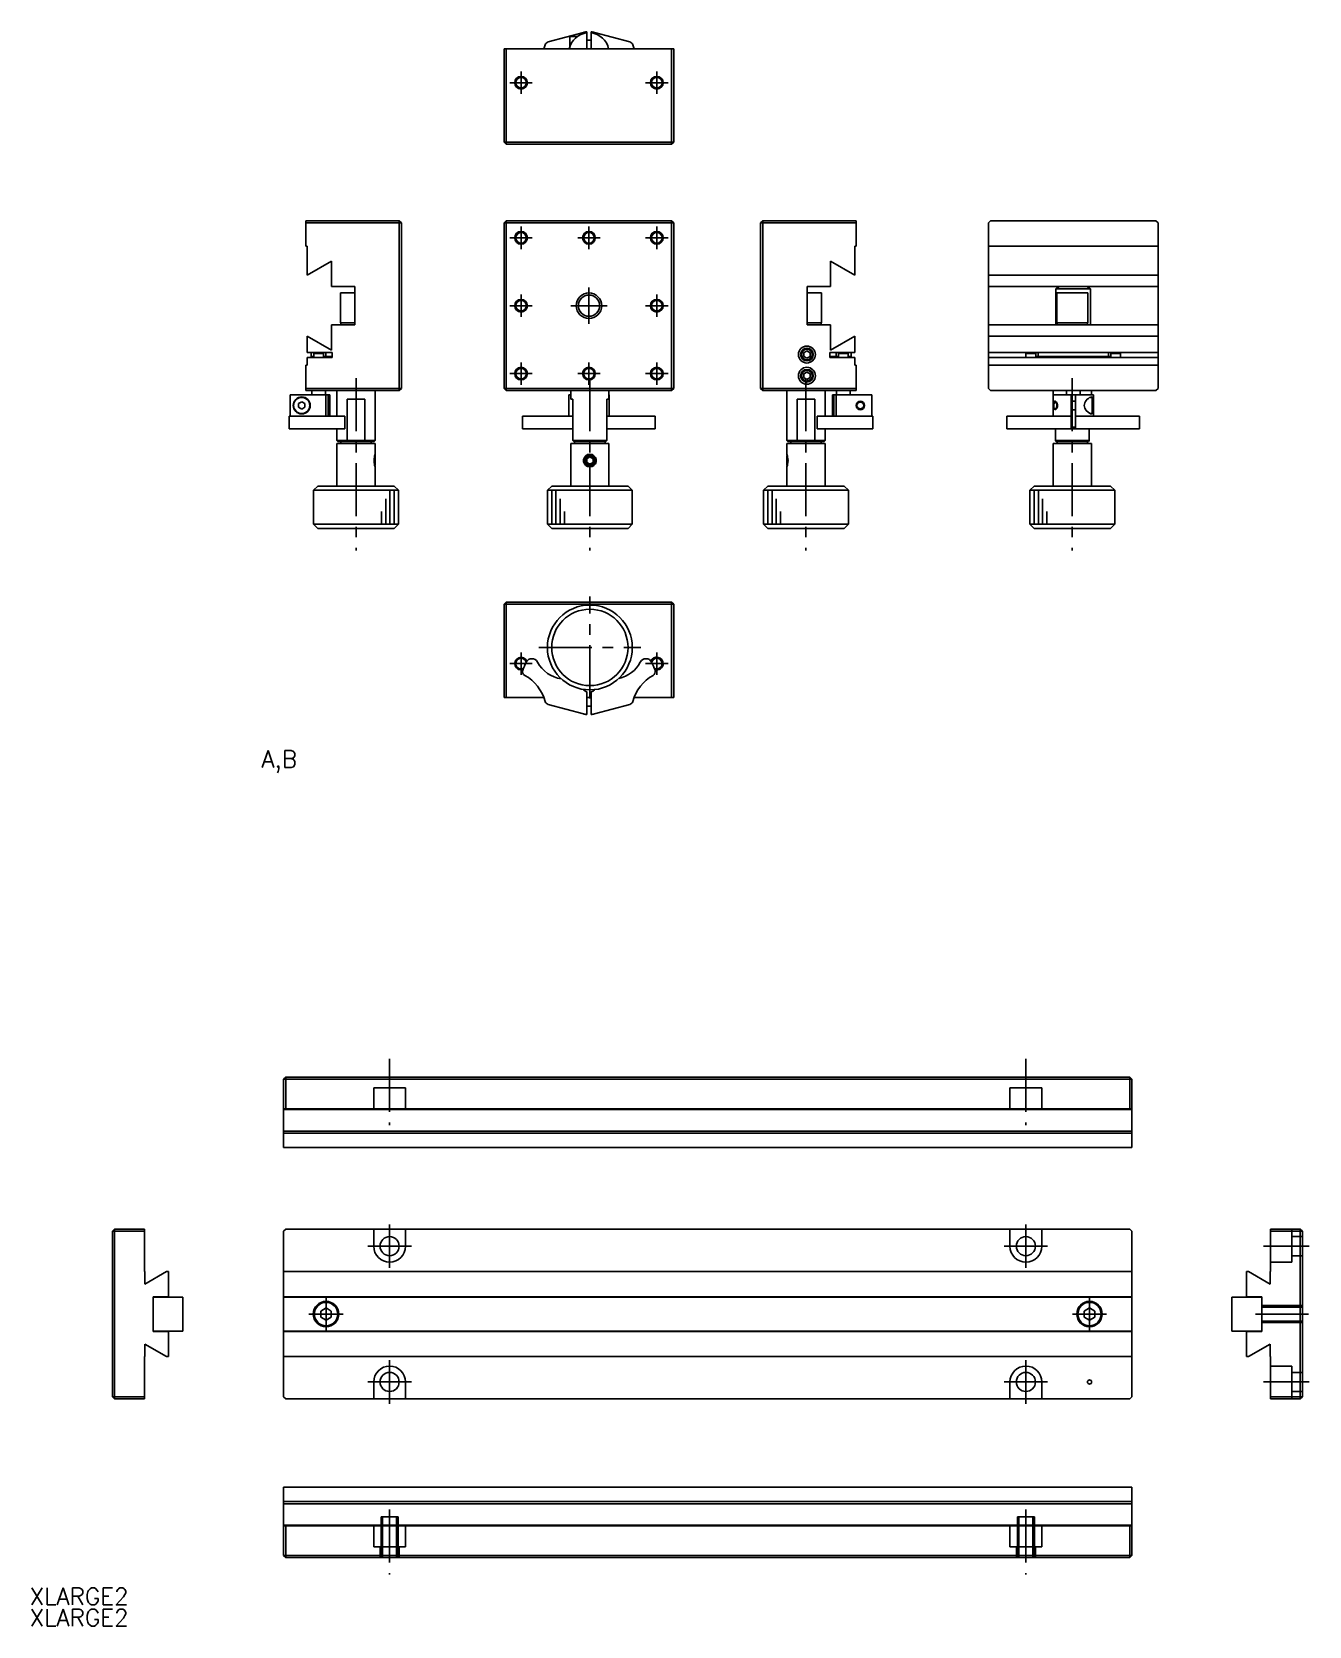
# Model space of a CAD drawing. Extents: x 18 to 806, y 13 to 406.
# Drawn here: x 17.8 to 318.9, y 13.2 to 388.9 of the extents above; entities that cross this region are included whole.
import ezdxf

# ---------------------------------------------------------------- set-up
doc = ezdxf.new("R2010")
doc.units = 0
doc.header["$LTSCALE"] = 10
doc.linetypes.add('CENTER', pattern=[2, 1.25, -0.25, 0.25, -0.25])
doc.linetypes.add('DASHED', pattern=[3.5, 2, -1.5])
doc.layers.get('0').update_dxf_attribs({"linetype": 'CONTINUOUS'})
doc.layers.add('CENTER', color=1, linetype='CENTER')
doc.styles.get("Standard").update_dxf_attribs({"font": 'txt.shx', "bigfont": '@extfont2.shx'})

msp = doc.modelspace()

# ---------------------------------------------------------------- linework, layer by layer
at = {"color": 7, "linetype": 'CONTINUOUS'}
for p, q in [((147.845905, 388.752148), (139.499441, 386.51572)), ((144.64, 387.822519), (144.64, 384.922519)), ((146.428451, 387.822519), (144.64, 387.822519)), ((148.64, 388.64613), (148.64, 388.897456)), ((148.64, 388.64613), (148.64, 388.897456)), ((148.64, 384.922519), (148.64, 388.64613)), ((148.64, 386.922519), (148.64, 388.64613)), ((148.64, 386.922519), (148.64, 387.072519)), ((148.64, 384.922519), (148.64, 387.072519)), ((149.64, 388.897456), (149.64, 388.64613)), ((149.64, 388.64613), (149.64, 384.922519)), ((158.780559, 386.51572), (150.434095, 388.752148)), ((158.780559, 386.51572), (150.434095, 388.752148)), ((129.14, 362.922519), (129.14, 384.922519)), ((129.14, 384.922519), (129.64, 384.922519)), ((129.14, 384.622519), (129.14, 384.922519)), ((129.14, 384.922519), (129.14, 384.622519)), ((129.14, 384.922519), (129.14, 384.622519)), ((129.14, 378.922519), (129.14, 384.622519)), ((129.14, 384.622519), (129.14, 378.922519)), ((129.14, 378.922519), (129.14, 384.622519)), ((129.14, 384.622519), (129.14, 378.922519)), ((129.14, 384.622519), (129.14, 378.922519)), ((129.64, 384.922519), (129.64, 362.922519)), ((168.64, 384.922519), (129.64, 384.922519)), ((149.639981, 386.922519), (148.64, 386.922519)), ((168.64, 362.922519), (168.64, 384.922519)), ((168.64, 384.922519), (169.14, 384.922519)), ((169.14, 384.922519), (169.14, 362.922519)), ((129.14, 378.722519), (129.14, 378.922519)), ((129.14, 378.922519), (129.14, 378.722519)), ((129.14, 373.422519), (129.14, 378.922519)), ((129.14, 378.922519), (129.14, 373.422519)), ((129.14, 378.922519), (129.14, 362.922519)), ((129.64, 362.422519), (129.14, 362.922519)), ((129.64, 362.922519), (129.14, 362.922519)), ((129.14, 362.922519), (129.64, 362.422519)), ((129.64, 362.422519), (129.64, 362.922519)), ((129.64, 362.922519), (168.64, 362.922519)), ((168.64, 362.422519), (129.64, 362.422519)), ((168.64, 362.422519), (168.64, 362.922519)), ((169.14, 362.922519), (168.64, 362.922519)), ((168.64, 362.422519), (169.14, 362.922519)), ((82.417481, 344.37), (104.417481, 344.37)), ((82.417481, 343.87), (82.417481, 344.37)), ((82.417481, 343.87), (82.417481, 338.37)), ((104.417481, 343.87), (82.417481, 343.87)), ((104.417481, 344.37), (104.417481, 343.87)), ((104.917481, 343.87), (104.417481, 344.37)), ((104.417481, 304.87), (104.417481, 343.87)), ((104.917481, 343.87), (104.417481, 343.87)), ((104.917481, 343.87), (104.917481, 304.87)), ((129.64, 344.37), (129.14, 343.87)), ((129.14, 304.87), (129.14, 343.87)), ((129.64, 343.87), (129.14, 343.87)), ((129.64, 343.87), (129.64, 344.37)), ((129.64, 344.37), (168.64, 344.37)), ((129.64, 343.87), (129.64, 304.87)), ((168.64, 343.87), (129.64, 343.87)), ((168.64, 343.87), (168.64, 344.37)), ((169.14, 343.87), (168.64, 344.37)), ((168.64, 304.87), (168.64, 343.87)), ((168.64, 343.87), (169.14, 343.87)), ((169.14, 343.87), (169.14, 304.87)), ((189.622519, 343.87), (190.122519, 344.37)), ((189.622519, 343.87), (190.122519, 344.37)), ((189.622519, 343.87), (190.122519, 343.87)), ((189.622519, 304.87), (189.622519, 343.87)), ((190.122519, 343.87), (190.122519, 344.37)), ((190.122519, 344.37), (212.122519, 344.37)), ((202.622524, 344.37), (190.122519, 344.37)), ((212.122519, 343.87), (190.122519, 343.87)), ((190.122519, 343.87), (190.122519, 304.87)), ((212.122519, 344.37), (205.622514, 344.37)), ((212.122519, 344.37), (212.122519, 343.87)), ((212.122519, 338.37), (212.122519, 343.87)), ((243.81, 344.37), (243.31, 343.87)), ((243.31, 338.37), (243.31, 343.87)), ((243.81, 344.37), (282.81, 344.37)), ((283.31, 343.87), (282.81, 344.37)), ((283.31, 343.87), (283.31, 338.37)), ((82.417481, 338.37), (82.717481, 338.37)), ((82.717481, 338.37), (82.417481, 338.37)), ((82.717481, 338.37), (82.717481, 331.543205)), ((211.822519, 338.37), (212.122519, 338.37)), ((211.822519, 331.543205), (211.822519, 338.37)), ((243.31, 338.37), (283.31, 338.37)), ((243.31, 331.543205), (243.31, 338.37)), ((283.31, 338.37), (283.31, 331.543205)), ((82.717481, 331.543205), (88.417481, 334.834102)), ((88.417481, 334.834102), (82.717481, 331.543205)), ((88.417481, 334.834102), (88.417481, 328.87)), ((206.122519, 334.834102), (211.822519, 331.543205)), ((206.122519, 328.87), (206.122519, 334.834102)), ((243.31, 331.543205), (283.31, 331.543205)), ((243.31, 328.87), (243.31, 331.543205)), ((283.31, 331.543205), (283.31, 328.87)), ((88.417481, 328.87), (93.917481, 328.87)), ((93.917481, 328.87), (88.417481, 328.87)), ((93.917481, 327.37), (90.579613, 327.37)), ((90.579613, 327.37), (90.579613, 320.37)), ((93.917481, 328.87), (90.783506, 328.87)), ((93.917481, 328.87), (90.783506, 328.87)), ((93.917481, 328.87), (93.917481, 319.87)), ((200.622519, 328.87), (206.122519, 328.87)), ((200.622519, 319.87), (200.622519, 328.87)), ((203.960387, 327.37), (200.622519, 327.37)), ((203.960387, 327.37), (200.622519, 327.37)), ((200.887737, 327.37), (200.622519, 327.37)), ((200.887737, 327.37), (200.622519, 327.37)), ((203.960387, 320.37), (203.960387, 327.37)), ((243.31, 328.87), (283.31, 328.87)), ((243.31, 319.87), (243.31, 328.87)), ((260.077572, 328.87), (259.21122, 328.37)), ((259.21122, 328.37), (267.40878, 328.37)), ((259.21122, 328.37), (259.21122, 319.87)), ((266.747868, 327.37), (259.447868, 327.37)), ((259.447868, 327.37), (259.447868, 320.37)), ((267.40878, 328.37), (266.542428, 328.87)), ((266.747868, 320.37), (266.747868, 327.37)), ((267.40878, 319.87), (267.40878, 328.37)), ((283.31, 328.87), (283.31, 319.87)), ((88.417481, 319.87), (88.417481, 313.905898)), ((93.917481, 319.87), (88.417481, 319.87)), ((90.579613, 320.37), (90.629613, 320.37)), ((90.579613, 320.37), (90.758257, 320.37)), ((90.629613, 320.37), (90.629613, 319.87)), ((90.758257, 320.37), (93.917481, 320.37)), ((203.910387, 320.37), (200.622519, 320.37)), ((200.622519, 320.37), (203.960387, 320.37)), ((206.122519, 319.87), (200.622519, 319.87)), ((200.622519, 319.87), (204.622519, 319.87)), ((203.910387, 319.87), (203.910387, 320.37)), ((203.910387, 319.87), (206.122519, 319.87)), ((203.910387, 319.87), (204.622519, 319.87)), ((206.122519, 313.905898), (206.122519, 319.87)), ((243.31, 319.87), (283.31, 319.87)), ((243.31, 317.196795), (243.31, 319.87)), ((259.447868, 320.37), (266.747868, 320.37)), ((266.697868, 320.37), (259.497868, 320.37)), ((259.497868, 320.37), (259.497868, 319.87)), ((266.697868, 319.87), (266.697868, 320.37)), ((283.31, 319.87), (283.31, 317.196795)), ((82.717481, 317.196795), (82.717481, 313.37)), ((88.417481, 313.905898), (82.717481, 317.196795)), ((211.822519, 317.196795), (206.122519, 313.905898)), ((206.122519, 313.905898), (211.822519, 317.196795)), ((211.822519, 313.37), (211.822519, 317.196795)), ((243.31, 317.196795), (283.31, 317.196795)), ((243.31, 313.37), (243.31, 317.196795)), ((283.31, 317.196795), (283.31, 313.37)), ((82.717481, 313.37), (88.617481, 313.37)), ((83.617481, 313.37), (82.717481, 313.37)), ((82.717481, 312.17), (82.717481, 310.37)), ((88.617481, 312.17), (82.717481, 312.17)), ((83.617481, 313.37), (83.617481, 312.37)), ((84.267481, 312.37), (83.617481, 312.37)), ((84.567481, 313.37), (84.267481, 313.07)), ((86.567481, 313.07), (84.267481, 313.07)), ((84.267481, 313.07), (84.267481, 312.17)), ((87.117481, 313.37), (86.267481, 313.37)), ((86.567481, 313.07), (86.267481, 313.37)), ((86.567481, 312.17), (86.567481, 313.07)), ((86.567481, 312.37), (87.117481, 312.37)), ((88.617481, 313.37), (87.117481, 313.37)), ((87.117481, 313.37), (87.117481, 312.37)), ((88.617481, 312.37), (87.117481, 312.37)), ((88.617481, 313.37), (88.617481, 312.17)), ((199.772519, 313.303013), (200.522519, 313.736025)), ((200.522519, 313.736025), (199.772519, 313.303013)), ((199.772519, 312.436987), (199.772519, 313.303013)), ((200.522519, 312.003975), (199.772519, 312.436987)), ((200.522519, 313.736025), (201.272519, 313.303013)), ((201.272519, 313.303013), (200.522519, 313.736025)), ((201.272519, 312.436987), (200.522519, 312.003975)), ((201.272519, 313.303013), (201.272519, 312.436987)), ((205.922519, 313.37), (211.822519, 313.37)), ((205.922519, 312.17), (205.922519, 313.37)), ((205.922519, 312.37), (207.422519, 312.37)), ((205.922519, 312.37), (207.422519, 312.37)), ((211.822519, 312.17), (205.922519, 312.17)), ((205.922519, 312.17), (207.122524, 312.17)), ((207.422519, 313.37), (207.422519, 312.37)), ((207.422519, 312.37), (207.972519, 312.37)), ((207.422519, 312.37), (207.972519, 312.37)), ((208.272519, 313.37), (207.972519, 313.07)), ((207.974827, 313.07), (207.972519, 313.07)), ((207.972519, 313.07), (207.972519, 312.17)), ((210.272519, 313.07), (207.974827, 313.07)), ((210.272519, 313.07), (209.972519, 313.37)), ((210.272519, 312.17), (210.272519, 313.07)), ((210.272519, 312.37), (210.922519, 312.37)), ((210.922519, 312.37), (210.272519, 312.37)), ((210.922519, 313.37), (210.922519, 312.37)), ((211.122514, 312.17), (211.822519, 312.17)), ((211.822519, 310.37), (211.822519, 312.17)), ((243.31, 313.37), (283.31, 313.37)), ((243.31, 312.17), (243.31, 313.37)), ((243.31, 312.17), (283.31, 312.17)), ((243.31, 310.37), (243.31, 312.17)), ((252.46, 313.37), (252.16, 313.07)), ((254.46, 313.07), (252.16, 313.07)), ((252.16, 313.07), (252.16, 312.17)), ((254.46, 313.07), (254.16, 313.37)), ((254.46, 312.17), (254.46, 313.07)), ((254.46, 312.37), (255.01, 312.37)), ((255.01, 313.37), (255.01, 312.37)), ((271.61, 312.37), (255.01, 312.37)), ((271.61, 313.37), (271.61, 312.37)), ((271.61, 312.37), (272.16, 312.37)), ((272.46, 313.37), (272.16, 313.07)), ((274.46, 313.07), (272.16, 313.07)), ((272.16, 313.07), (272.16, 312.17)), ((274.46, 313.07), (274.16, 313.37)), ((274.46, 312.17), (274.46, 313.07)), ((283.31, 313.37), (283.31, 312.17)), ((283.31, 312.17), (283.31, 310.37)), ((82.717481, 310.37), (82.417481, 310.37)), ((82.417481, 310.37), (82.417481, 304.87)), ((199.772519, 308.303013), (200.522519, 308.736025)), ((200.522519, 308.736025), (199.772519, 308.303013)), ((199.772519, 307.436987), (199.772519, 308.303013)), ((200.522519, 308.736025), (201.272519, 308.303013)), ((201.272519, 308.303013), (200.522519, 308.736025)), ((201.272519, 308.303013), (201.272519, 307.436987)), ((212.122519, 310.37), (211.822519, 310.37)), ((211.822519, 310.37), (212.122519, 310.37)), ((212.122519, 304.87), (212.122519, 310.37)), ((243.31, 304.87), (243.31, 310.37)), ((243.31, 310.37), (283.31, 310.37)), ((283.31, 310.37), (283.31, 304.87)), ((82.417481, 304.87), (104.417481, 304.87)), ((82.417481, 304.37), (82.417481, 304.87)), ((104.417481, 304.37), (82.417481, 304.37)), ((82.417481, 304.37), (83.417486, 304.37)), ((83.797481, 304.37), (83.797481, 303.37)), ((87.037481, 303.37), (87.037481, 304.37)), ((87.417476, 304.37), (88.917486, 304.37)), ((89.729613, 304.37), (89.729613, 298.37)), ((98.729613, 304.37), (104.417481, 304.37)), ((98.729613, 292.57), (98.729613, 304.37)), ((104.417481, 304.87), (104.917481, 304.87)), ((104.417481, 304.37), (104.917481, 304.87)), ((104.417481, 304.87), (104.417481, 304.37)), ((104.417481, 304.37), (104.917481, 304.87)), ((129.14, 304.87), (129.64, 304.87)), ((129.14, 304.87), (129.64, 304.37)), ((129.64, 304.87), (168.64, 304.87)), ((129.64, 304.37), (129.64, 304.87)), ((168.64, 304.37), (129.64, 304.37)), ((144.852132, 304.37), (144.852132, 302.37)), ((153.852132, 302.37), (153.852132, 304.37)), ((168.64, 304.37), (168.64, 304.87)), ((169.14, 304.87), (168.64, 304.87)), ((168.64, 304.37), (169.14, 304.87)), ((190.122519, 304.87), (189.622519, 304.87)), ((190.122519, 304.37), (189.622519, 304.87)), ((190.122519, 304.87), (212.122519, 304.87)), ((190.122519, 304.37), (190.122519, 304.87)), ((212.122519, 304.37), (190.122519, 304.37)), ((195.810387, 304.37), (195.810387, 292.57)), ((200.522519, 307.003975), (199.772519, 307.436987)), ((201.272519, 307.436987), (200.522519, 307.003975)), ((204.810387, 298.37), (204.810387, 304.37)), ((207.502519, 304.37), (207.502519, 303.37)), ((210.742519, 303.37), (210.742519, 304.37)), ((212.122519, 304.87), (212.122519, 304.37)), ((243.31, 304.87), (243.81, 304.37)), ((282.81, 304.37), (243.81, 304.37)), ((258.597868, 304.37), (258.597868, 303.37)), ((261.69, 304.37), (261.69, 303.37)), ((264.93, 303.37), (264.93, 304.37)), ((267.597868, 303.37), (267.597868, 304.37)), ((282.81, 304.37), (283.31, 304.87)), ((78.69387, 298.37), (78.69387, 303.37)), ((78.69387, 303.37), (87.140381, 303.37)), ((83.74043, 303.37), (78.69387, 303.37)), ((78.69387, 303.37), (83.667481, 303.37)), ((78.69387, 303.37), (83.668034, 303.37)), ((80.667481, 301.303013), (81.417481, 301.736025)), ((80.667481, 300.436987), (80.667481, 301.303013)), ((81.417481, 301.736025), (82.167481, 301.303013)), ((82.167481, 301.303013), (82.167481, 300.436987)), ((85.015618, 303.37), (83.74043, 303.37)), ((87.167481, 303.37), (85.015618, 303.37)), ((87.140381, 303.37), (87.140381, 298.37)), ((87.683721, 303.37), (87.140381, 303.37)), ((87.683721, 303.37), (87.167481, 303.37)), ((87.683721, 303.37), (87.683721, 298.37)), ((87.683721, 303.37), (88.017481, 303.37)), ((87.683721, 303.37), (88.017481, 303.37)), ((88.017481, 298.37), (88.017481, 303.37)), ((92.16806, 302.37), (96.291166, 302.37)), ((92.16806, 292.57), (92.16806, 302.37)), ((96.291166, 302.37), (92.16806, 302.37)), ((96.291166, 302.37), (96.291166, 292.57)), ((144.39, 303.37), (144.852132, 303.37)), ((144.39, 303.37), (144.39, 300.873487)), ((144.39, 300.873487), (144.39, 298.37)), ((144.852132, 302.37), (145.352132, 302.37)), ((145.352132, 302.37), (145.352132, 292.57)), ((153.352132, 302.37), (153.852132, 302.37)), ((153.352132, 292.57), (153.352132, 302.37)), ((153.852132, 303.37), (153.89, 303.37)), ((153.89, 298.37), (153.89, 303.37)), ((198.248834, 302.37), (202.37194, 302.37)), ((198.248834, 292.57), (198.248834, 302.37)), ((202.37194, 302.37), (202.37194, 292.57)), ((206.522519, 303.37), (206.856279, 303.37)), ((206.522519, 303.37), (206.522519, 298.37)), ((206.856279, 303.37), (206.856279, 298.37)), ((207.399619, 303.37), (206.856279, 303.37)), ((207.399619, 303.37), (207.399619, 298.37)), ((207.399619, 303.37), (215.84613, 303.37)), ((215.84613, 303.37), (215.84613, 298.37)), ((258.56, 303.37), (262.81, 303.37)), ((258.56, 303.37), (258.56, 298.37)), ((258.745341, 301.597344), (258.789485, 301.710705)), ((258.830854, 301.551535), (258.784355, 301.443826)), ((258.789485, 301.710705), (258.845182, 301.795334)), ((258.89672, 301.632052), (258.830854, 301.551535)), ((258.845182, 301.795334), (258.936181, 301.85901)), ((259.001588, 301.67), (258.89672, 301.632052)), ((258.936181, 301.85901), (259.001578, 301.869995)), ((259.001578, 301.869995), (259.107557, 301.846759)), ((259.047535, 301.664196), (259.001588, 301.67)), ((259.139474, 301.621762), (259.047535, 301.664196)), ((259.107557, 301.846759), (259.219625, 301.779896)), ((259.229297, 301.543893), (259.139474, 301.621762)), ((259.219625, 301.779896), (259.304709, 301.702862)), ((259.308719, 301.441559), (259.229297, 301.543893)), ((259.304709, 301.702862), (259.387398, 301.604364)), ((259.360307, 301.351794), (259.308719, 301.441559)), ((259.387398, 301.604364), (259.457229, 301.497851)), ((259.400104, 300.477807), (259.435816, 300.587105)), ((259.435816, 300.587105), (259.459188, 300.696533)), ((259.457229, 301.497851), (259.519874, 301.374915)), ((259.459188, 300.696533), (259.47143, 300.811264)), ((259.47143, 300.811264), (259.471455, 300.928249)), ((262.81, 303.37), (262.81, 298.37)), ((263.81, 303.37), (262.81, 303.37)), ((263.81, 301.87), (262.81, 301.87)), ((263.81, 303.37), (268.06, 303.37)), ((263.81, 298.37), (263.81, 303.37)), ((267.81, 302.77), (267.269785, 302.77)), ((267.464123, 302.846849), (267.592171, 302.869227)), ((267.592171, 302.869227), (267.61839, 302.87)), ((267.61839, 302.87), (267.833719, 302.79249)), ((267.81, 298.97), (267.81, 302.77)), ((267.833719, 302.79249), (267.913684, 302.689581)), ((267.913684, 302.689581), (267.966556, 302.564457)), ((268.06, 300.872878), (268.06, 303.37)), ((268.06, 298.37), (268.06, 300.872878)), ((78.442544, 298.37), (78.587852, 298.37)), ((78.69387, 298.37), (78.442544, 298.37)), ((78.442544, 298.37), (78.442544, 295.37)), ((78.587852, 298.37), (80.82428, 298.37)), ((87.140381, 298.37), (78.69387, 298.37)), ((81.417481, 300.003975), (80.667481, 300.436987)), ((80.667481, 300.436987), (81.417481, 300.003975)), ((80.82428, 298.37), (81.529049, 298.37)), ((82.167481, 300.436987), (81.417481, 300.003975)), ((81.417481, 300.003975), (82.167481, 300.436987)), ((87.647828, 298.37), (81.529049, 298.37)), ((90.782861, 298.37), (86.736521, 298.37)), ((87.140381, 298.37), (86.736521, 298.37)), ((87.647828, 298.37), (88.850113, 298.37)), ((88.850113, 298.37), (90.747881, 298.37)), ((90.747881, 298.37), (91.581481, 298.37)), ((90.782861, 298.37), (91.581481, 298.37)), ((91.581481, 295.37), (91.581481, 298.37)), ((133.504239, 298.37), (133.559996, 298.37)), ((133.504239, 298.37), (133.504239, 295.37)), ((133.559996, 298.37), (134.357739, 298.37)), ((134.357739, 298.37), (137.027502, 298.37)), ((145.352132, 298.37), (137.027502, 298.37)), ((161.252498, 298.37), (153.352132, 298.37)), ((161.252498, 298.37), (163.922261, 298.37)), ((163.922261, 298.37), (164.720003, 298.37)), ((164.720003, 298.37), (164.775761, 298.37)), ((164.775761, 295.37), (164.775761, 298.37)), ((202.958519, 298.37), (203.792119, 298.37)), ((202.958519, 298.37), (202.958519, 295.37)), ((203.792119, 298.37), (205.689887, 298.37)), ((205.689887, 298.37), (206.892172, 298.37)), ((213.010951, 298.37), (206.892172, 298.37)), ((213.010951, 298.37), (213.71572, 298.37)), ((213.71572, 298.37), (215.952148, 298.37)), ((215.952148, 298.37), (216.097456, 298.37)), ((216.097456, 298.37), (216.097456, 295.37)), ((247.674239, 298.37), (248.186581, 298.37)), ((247.674239, 298.37), (247.674239, 295.37)), ((252.962964, 298.37), (248.186581, 298.37)), ((252.962964, 298.37), (253.669441, 298.37)), ((253.669441, 298.37), (262.015905, 298.37)), ((258.760658, 300.38209), (258.794988, 300.265916)), ((258.818026, 299.979959), (258.764164, 300.087524)), ((258.794988, 300.265916), (258.840071, 300.17323)), ((258.901485, 299.8973), (258.818026, 299.979959)), ((258.840071, 300.17323), (258.925533, 300.088882)), ((259.001609, 299.870005), (258.901485, 299.8973)), ((258.925533, 300.088882), (259.001578, 300.07)), ((259.001578, 300.07), (259.111456, 300.101256)), ((259.069551, 299.879972), (259.001609, 299.870005)), ((259.179638, 299.9317), (259.069551, 299.879972)), ((259.111456, 300.101256), (259.206427, 300.172802)), ((259.261847, 299.995472), (259.179638, 299.9317)), ((259.206427, 300.172802), (259.281153, 300.258761)), ((259.34255, 300.079047), (259.261847, 299.995472)), ((259.281153, 300.258761), (259.34914, 300.366708)), ((259.419181, 300.180955), (259.34255, 300.079047)), ((259.34914, 300.366708), (259.400104, 300.477807)), ((259.48572, 300.293862), (259.419181, 300.180955)), ((262.015905, 298.37), (262.81, 298.37)), ((262.81, 299.87), (263.81, 299.87)), ((262.81, 298.37), (262.81, 295.37)), ((263.81, 298.37), (264.604095, 298.37)), ((263.81, 298.37), (263.81, 295.37)), ((264.604095, 298.37), (272.950559, 298.37)), ((267.269118, 298.97), (267.81, 298.97)), ((267.480578, 298.888789), (267.378574, 298.921599)), ((267.618422, 298.87), (267.480578, 298.888789)), ((267.815727, 298.932572), (267.618422, 298.87)), ((267.878789, 298.996692), (267.815727, 298.932572)), ((267.935058, 299.092982), (267.878789, 298.996692)), ((267.978015, 299.213884), (267.935058, 299.092982)), ((272.950559, 298.37), (273.657036, 298.37)), ((278.433419, 298.37), (273.657036, 298.37)), ((278.433419, 298.37), (278.945761, 298.37)), ((278.945761, 295.37), (278.945761, 298.37)), ((78.442544, 295.37), (78.587852, 295.37)), ((78.587852, 295.37), (80.82428, 295.37)), ((80.82428, 295.37), (81.529049, 295.37)), ((87.647828, 295.37), (81.529049, 295.37)), ((87.647828, 295.37), (88.850113, 295.37)), ((88.850113, 295.37), (90.747881, 295.37)), ((89.729613, 295.37), (89.729613, 292.57)), ((90.747881, 295.37), (91.581481, 295.37)), ((133.504239, 295.37), (133.559996, 295.37)), ((133.559996, 295.37), (134.357739, 295.37)), ((134.357739, 295.37), (137.027502, 295.37)), ((145.352132, 295.37), (137.027502, 295.37)), ((161.252498, 295.37), (153.352132, 295.37)), ((161.252498, 295.37), (163.922261, 295.37)), ((163.922261, 295.37), (164.720003, 295.37)), ((164.720003, 295.37), (164.775761, 295.37)), ((202.958519, 295.37), (203.757139, 295.37)), ((202.958519, 295.37), (203.792119, 295.37)), ((207.803479, 295.37), (203.757139, 295.37)), ((203.792119, 295.37), (205.689887, 295.37)), ((204.810387, 295.37), (205.689887, 295.37)), ((206.522519, 295.37), (204.810387, 295.37)), ((204.810387, 292.57), (204.810387, 295.37)), ((205.689887, 295.37), (206.522519, 295.37)), ((205.689887, 295.37), (206.892172, 295.37)), ((206.522519, 295.37), (206.892172, 295.37)), ((207.803479, 295.37), (206.522519, 295.37)), ((206.522519, 295.37), (206.856279, 295.37)), ((206.522519, 295.37), (206.856279, 295.37)), ((207.803479, 295.37), (206.856279, 295.37)), ((207.803479, 295.37), (206.856279, 295.37)), ((209.01614, 295.37), (206.892172, 295.37)), ((213.010951, 295.37), (206.892172, 295.37)), ((210.79957, 295.37), (207.372519, 295.37)), ((209.101163, 295.37), (207.372519, 295.37)), ((213.010951, 295.37), (209.01614, 295.37)), ((210.79957, 295.37), (209.101163, 295.37)), ((210.79957, 295.37), (216.097456, 295.37)), ((216.097456, 295.37), (210.79957, 295.37)), ((213.010951, 295.37), (213.71572, 295.37)), ((213.010951, 295.37), (213.71572, 295.37)), ((215.952148, 295.37), (213.71572, 295.37)), ((213.71572, 295.37), (215.952148, 295.37)), ((215.952148, 295.37), (216.097456, 295.37)), ((215.952148, 295.37), (216.097456, 295.37)), ((247.674239, 295.37), (248.186581, 295.37)), ((252.962964, 295.37), (248.186581, 295.37)), ((252.962964, 295.37), (253.669441, 295.37)), ((253.669441, 295.37), (262.015905, 295.37)), ((259.097868, 295.37), (259.097868, 292.57)), ((262.015905, 295.37), (262.81, 295.37)), ((262.81, 295.773126), (263.81, 295.773126)), ((263.31, 295.37), (262.81, 295.37)), ((263.81, 295.37), (263.31, 295.37)), ((263.81, 295.37), (264.604095, 295.37)), ((264.604095, 295.37), (272.950559, 295.37)), ((267.097868, 292.57), (267.097868, 295.37)), ((272.950559, 295.37), (273.657036, 295.37)), ((278.433419, 295.37), (273.657036, 295.37)), ((278.433419, 295.37), (278.945761, 295.37)), ((89.729613, 292.57), (92.16806, 292.57)), ((89.729613, 292.57), (89.929613, 292.37)), ((89.729613, 291.87), (94.229613, 291.87)), ((89.729613, 291.87), (89.729613, 281.87)), ((90.599223, 292.37), (89.929613, 292.37)), ((92.217152, 292.37), (89.929613, 292.37)), ((90.629613, 292.37), (90.599223, 292.37)), ((90.629613, 292.37), (90.629613, 291.87)), ((92.16806, 292.57), (92.217152, 292.37)), ((92.16806, 292.57), (96.291166, 292.57)), ((96.242074, 292.37), (92.217152, 292.37)), ((94.229613, 291.87), (98.729613, 291.87)), ((96.242074, 292.37), (96.291166, 292.57)), ((98.529613, 292.37), (96.242074, 292.37)), ((96.291166, 292.57), (98.729613, 292.57)), ((98.529613, 292.37), (97.811402, 292.37)), ((97.829613, 291.87), (97.829613, 292.37)), ((98.529613, 292.37), (98.729613, 292.57)), ((98.729613, 289.369896), (98.729613, 291.87)), ((144.852132, 291.87), (153.852132, 291.87)), ((144.852132, 291.87), (144.852132, 281.87)), ((145.352132, 292.57), (153.352132, 292.57)), ((145.552132, 292.37), (145.352132, 292.57)), ((153.152132, 292.37), (145.552132, 292.37)), ((145.752132, 292.37), (145.752132, 291.87)), ((152.952132, 291.87), (152.952132, 292.37)), ((153.152132, 292.37), (153.352132, 292.57)), ((153.852132, 281.87), (153.852132, 291.87)), ((195.810387, 292.57), (198.248834, 292.57)), ((195.810387, 292.57), (196.010387, 292.37)), ((195.810387, 291.87), (204.810387, 291.87)), ((195.810387, 291.87), (196.710323, 291.87)), ((195.810387, 291.87), (195.810387, 289.369995)), ((198.297926, 292.37), (196.010387, 292.37)), ((196.710387, 292.37), (196.710387, 291.87)), ((198.248834, 292.57), (202.37194, 292.57)), ((198.297926, 292.37), (198.248834, 292.57)), ((202.322848, 292.37), (198.297926, 292.37)), ((202.37194, 292.57), (202.322848, 292.37)), ((204.610387, 292.37), (202.322848, 292.37)), ((202.37194, 292.57), (204.810387, 292.57)), ((203.909883, 291.87), (204.810387, 291.87)), ((203.910387, 291.87), (203.910387, 292.37)), ((204.610387, 292.37), (204.810387, 292.57)), ((204.810387, 281.87), (204.810387, 291.87)), ((258.597868, 291.87), (267.597868, 291.87)), ((258.597868, 291.87), (258.597868, 281.87)), ((259.097868, 292.57), (267.097868, 292.57)), ((259.097868, 292.57), (259.297868, 292.37)), ((266.897868, 292.37), (259.297868, 292.37)), ((259.497868, 292.37), (259.497868, 291.87)), ((266.697868, 291.87), (266.697868, 292.37)), ((267.097868, 292.57), (266.897868, 292.37)), ((267.597868, 281.87), (267.597868, 291.87)), ((98.479613, 287.87), (98.479613, 288.119985)), ((98.479613, 287.621343), (98.479613, 287.87)), ((98.604585, 287.197037), (98.648293, 286.954998)), ((98.648292, 288.785001), (98.60459, 288.542992)), ((98.729613, 289.12), (98.648292, 288.785001)), ((98.648293, 286.954998), (98.729613, 286.62)), ((98.686775, 286.784325), (98.729613, 286.87)), ((98.729613, 288.87), (98.686778, 288.95567)), ((98.729613, 287.87), (98.729613, 288.87)), ((98.729613, 286.87), (98.729613, 287.87)), ((98.729613, 281.87), (98.729613, 286.370005)), ((148.298727, 288.542933), (148.103871, 287.935921)), ((148.108589, 287.743109), (148.298674, 287.19715)), ((148.602132, 288.303013), (149.352132, 288.736025)), ((148.602132, 287.436987), (148.602132, 288.303013)), ((149.352132, 287.003975), (148.602132, 287.436987)), ((149.414887, 289.118424), (149.352132, 289.12)), ((149.352132, 288.736025), (150.102132, 288.303013)), ((150.102132, 287.436987), (149.352132, 287.003975)), ((150.102132, 288.303013), (150.102132, 287.436987)), ((195.935387, 288.543143), (195.810387, 289.12)), ((195.853224, 288.955674), (195.810387, 288.87)), ((195.810387, 288.87), (195.810387, 286.87)), ((195.810387, 286.62), (195.935393, 287.196897)), ((195.810387, 286.87), (195.853227, 286.78432)), ((195.810387, 286.370247), (195.810387, 281.87)), ((196.060387, 288.115834), (196.060387, 287.87)), ((196.060387, 287.87), (196.060387, 287.621495)), ((85.229613, 281.87), (84.229613, 280.87)), ((85.229613, 281.87), (103.229613, 281.87)), ((104.229613, 280.87), (103.229613, 281.87)), ((140.352132, 281.87), (139.352132, 280.87)), ((140.352132, 281.87), (158.352132, 281.87)), ((159.352132, 280.87), (158.352132, 281.87)), ((191.310387, 281.87), (190.310387, 280.87)), ((191.310387, 281.87), (209.310387, 281.87)), ((191.310387, 281.87), (195.810387, 281.87)), ((195.810387, 281.87), (204.810387, 281.87)), ((204.810387, 281.87), (209.310387, 281.87)), ((210.310387, 280.87), (209.310387, 281.87)), ((254.097868, 281.87), (253.097868, 280.87)), ((254.097868, 281.87), (263.097868, 281.87)), ((263.097868, 281.87), (272.097868, 281.87)), ((273.097868, 280.87), (272.097868, 281.87)), ((104.229613, 280.87), (84.229613, 280.87)), ((84.229613, 280.87), (84.229613, 272.87)), ((104.229613, 272.87), (104.229613, 280.87)), ((159.352132, 280.87), (139.352132, 280.87)), ((139.352132, 280.87), (139.352132, 272.87)), ((159.352132, 272.87), (159.352132, 280.87)), ((210.310387, 280.87), (190.310387, 280.87)), ((190.310387, 280.87), (190.310387, 272.87)), ((210.310387, 272.87), (210.310387, 280.87)), ((263.097868, 280.87), (253.097868, 280.87)), ((253.097868, 280.87), (253.097868, 272.87)), ((273.097868, 280.87), (263.097868, 280.87)), ((273.097868, 272.87), (273.097868, 280.87)), ((84.229613, 272.87), (104.229613, 272.87)), ((84.229613, 272.87), (85.229613, 271.87)), ((103.229613, 271.87), (85.229613, 271.87)), ((103.229613, 271.87), (85.229613, 271.87)), ((103.229613, 271.87), (104.229613, 272.87)), ((139.352132, 272.87), (149.352132, 272.87)), ((139.352132, 272.87), (140.352132, 271.87)), ((149.352132, 271.87), (140.352132, 271.87)), ((149.352132, 272.87), (159.352132, 272.87)), ((158.352132, 271.87), (149.352132, 271.87)), ((158.352132, 271.87), (159.352132, 272.87)), ((190.310387, 272.87), (210.310387, 272.87)), ((190.310387, 272.87), (191.310387, 271.87)), ((209.310387, 271.87), (191.310387, 271.87)), ((209.310387, 271.87), (210.310387, 272.87)), ((253.097868, 272.87), (273.097868, 272.87)), ((253.097868, 272.87), (254.097868, 271.87)), ((272.097868, 271.87), (254.097868, 271.87)), ((272.097868, 271.87), (273.097868, 272.87)), ((129.14, 254.027481), (129.64, 254.527481)), ((129.14, 254.027481), (129.64, 254.027481)), ((129.14, 232.027481), (129.14, 254.027481)), ((129.64, 254.027481), (129.64, 254.527481)), ((129.64, 254.527481), (168.64, 254.527481)), ((129.64, 254.027481), (129.64, 232.027481)), ((168.64, 254.027481), (129.64, 254.027481)), ((168.64, 254.027481), (168.64, 254.527481)), ((169.14, 254.027481), (168.64, 254.527481)), ((168.64, 254.527481), (169.14, 254.027481)), ((168.64, 254.027481), (169.14, 254.027481)), ((168.64, 232.027481), (168.64, 254.027481)), ((169.14, 254.027481), (169.14, 232.027481)), ((169.14, 238.027481), (169.14, 254.027481)), ((169.14, 241.627481), (169.14, 245.627481)), ((169.14, 241.627481), (169.14, 245.627481)), ((169.14, 241.627481), (169.14, 245.627481)), ((169.14, 241.627481), (169.14, 245.627481)), ((169.14, 243.527481), (169.14, 238.027481)), ((169.14, 238.027481), (169.14, 243.527481)), ((169.14, 238.227481), (169.14, 232.327481)), ((169.14, 232.327481), (169.14, 238.227481)), ((169.14, 232.327481), (169.14, 238.027481)), ((169.14, 238.027481), (169.14, 232.327481)), ((169.14, 232.327481), (169.14, 238.027481)), ((148.64, 233.35043), (148.64, 228.052544)), ((149.64, 228.052544), (149.64, 233.35043)), ((149.64, 232.027481), (149.64, 233.35043)), ((129.64, 232.027481), (129.14, 232.027481)), ((129.64, 232.027481), (138.507497, 232.027481)), ((147.845905, 228.197852), (139.499441, 230.43428)), ((147.845905, 228.197852), (139.499441, 230.43428)), ((149.639981, 232.027481), (148.64, 232.027481)), ((148.64, 230.027481), (149.639981, 230.027481)), ((149.64, 228.30387), (149.64, 230.027481)), ((158.780559, 230.43428), (150.434095, 228.197852)), ((159.772503, 232.027481), (168.64, 232.027481)), ((169.14, 232.027481), (168.64, 232.027481)), ((169.14, 232.027481), (169.14, 232.327481)), ((169.14, 232.327481), (169.14, 232.027481)), ((169.14, 232.027481), (169.14, 232.327481)), ((149.64, 228.052544), (149.64, 228.30387)), ((77.65, 142.58), (77.15, 142.08)), ((77.15, 135.08), (77.15, 142.08)), ((77.15, 142.08), (77.65, 142.08)), ((77.65, 142.58), (276.65, 142.58)), ((77.65, 142.58), (77.65, 142.08)), ((77.65, 142.08), (77.65, 135.08)), ((276.65, 142.08), (77.65, 142.08)), ((98.4, 140.08), (105.9, 140.08)), ((98.4, 140.08), (98.4, 135.08)), ((98.4, 135.08), (98.4, 140.08)), ((105.9, 135.08), (105.9, 140.08)), ((105.9, 135.08), (105.9, 140.08)), ((248.4, 140.08), (255.9, 140.08)), ((248.4, 140.08), (248.4, 135.08)), ((248.4, 135.08), (248.4, 140.08)), ((255.9, 135.08), (255.9, 140.08)), ((255.9, 135.08), (255.9, 140.08)), ((276.65, 142.08), (276.65, 142.58)), ((277.15, 142.08), (276.65, 142.58)), ((277.15, 142.08), (276.65, 142.58)), ((276.65, 135.08), (276.65, 142.08)), ((276.65, 142.08), (277.15, 142.08)), ((277.15, 142.08), (277.15, 135.08)), ((277.15, 135.08), (277.15, 142.08)), ((77.65, 135.08), (77.15, 135.08)), ((77.15, 134.98), (77.15, 135.08)), ((77.15, 134.98), (277.15, 134.98)), ((77.15, 129.883848), (77.15, 134.98)), ((77.65, 135.08), (98.4, 135.08)), ((102.15, 135.08), (98.4, 135.08)), ((105.9, 135.08), (102.15, 135.08)), ((105.9, 135.08), (248.4, 135.08)), ((252.15, 135.08), (248.4, 135.08)), ((255.9, 135.08), (252.15, 135.08)), ((255.9, 135.08), (276.65, 135.08)), ((277.15, 135.08), (276.65, 135.08)), ((277.15, 135.08), (277.15, 134.98)), ((277.15, 134.98), (277.15, 135.08)), ((277.15, 134.98), (277.15, 132.98)), ((277.15, 129.883848), (277.15, 134.98)), ((277.15, 129.38), (277.15, 132.98)), ((77.15, 129.883848), (277.15, 129.883848)), ((77.15, 129.38), (77.15, 129.883848)), ((77.15, 129.38), (77.15, 125.98)), ((77.15, 129.38), (277.15, 129.38)), ((277.15, 129.38), (277.15, 129.883848)), ((277.15, 129.38), (277.15, 125.98)), ((277.15, 129.38), (277.15, 125.98)), ((77.15, 125.98), (277.15, 125.98)), ((36.82, 106.25), (37.32, 106.75)), ((37.32, 106.75), (36.82, 106.25)), ((36.82, 106.25), (37.32, 106.25)), ((36.82, 67.25), (36.82, 106.25)), ((37.32, 106.25), (37.32, 106.75)), ((37.32, 106.75), (44.32, 106.75)), ((44.32, 106.75), (37.32, 106.75)), ((44.32, 106.25), (37.32, 106.25)), ((37.32, 106.25), (37.32, 67.25)), ((44.32, 106.75), (39.32, 106.75)), ((39.32, 106.75), (44.32, 106.75)), ((44.32, 106.75), (39.32, 106.75)), ((39.32, 106.75), (44.32, 106.75)), ((44.32, 106.75), (44.32, 106.25)), ((44.32, 96.75), (44.32, 106.25)), ((77.65, 106.75), (77.15, 106.25)), ((77.15, 96.75), (77.15, 106.25)), ((77.65, 106.75), (98.4, 106.75)), ((98.4, 106.75), (98.4, 102.75)), ((98.4, 106.75), (105.9, 106.75)), ((105.9, 102.75), (105.9, 106.75)), ((105.9, 106.75), (248.4, 106.75)), ((248.4, 106.75), (248.4, 102.75)), ((248.4, 106.75), (255.9, 106.75)), ((255.9, 102.75), (255.9, 106.75)), ((255.9, 106.75), (276.65, 106.75)), ((277.15, 106.25), (276.65, 106.75)), ((277.15, 96.75), (277.15, 106.25)), ((309.84, 106.75), (316.84, 106.75)), ((309.84, 106.25), (309.84, 106.75)), ((316.84, 106.75), (309.84, 106.75)), ((309.84, 96.75), (309.84, 106.25)), ((316.84, 106.25), (309.84, 106.25)), ((316.84, 106.75), (316.84, 106.25)), ((316.84, 106.75), (317.34, 106.25)), ((317.34, 106.25), (316.84, 106.75)), ((316.84, 67.25), (316.84, 106.25)), ((316.84, 106.25), (317.34, 106.25)), ((317.34, 106.25), (316.84, 106.25)), ((317.34, 106.25), (317.34, 67.25)), ((44.42, 96.75), (44.32, 96.75)), ((44.42, 96.75), (44.32, 96.75)), ((44.42, 93.807735), (44.42, 96.75)), ((49.516152, 96.75), (44.42, 93.807735)), ((49.516152, 96.75), (44.42, 93.807735)), ((50.02, 96.75), (49.516152, 96.75)), ((50.02, 96.75), (49.516152, 96.75)), ((50.02, 90.85), (50.02, 96.75)), ((77.15, 90.85), (77.15, 96.75)), ((77.15, 96.75), (277.15, 96.75)), ((277.15, 90.85), (277.15, 96.75)), ((304.14, 90.85), (304.14, 96.75)), ((304.14, 96.75), (304.643848, 96.75)), ((304.643848, 96.75), (309.74, 93.807735)), ((309.74, 93.807735), (309.74, 96.75)), ((309.74, 96.75), (309.84, 96.75)), ((50.02, 90.85), (46.42, 90.85)), ((46.42, 90.85), (46.42, 90.75)), ((46.42, 90.75), (46.42, 82.75)), ((46.42, 90.75), (53.42, 90.75)), ((46.42, 90.75), (53.42, 90.75)), ((47.12, 90.75), (46.42, 90.75)), ((46.42, 90.75), (47.12, 90.75)), ((46.42, 90.75), (46.42, 82.75)), ((53.42, 82.75), (53.42, 90.75)), ((277.15, 90.85), (77.15, 90.85)), ((77.15, 90.85), (77.15, 90.75)), ((77.15, 90.75), (277.15, 90.75)), ((77.15, 82.75), (77.15, 90.75)), ((277.15, 90.85), (277.15, 90.75)), ((277.15, 90.75), (277.15, 82.75)), ((300.74, 90.75), (300.74, 82.75)), ((307.74, 90.75), (300.74, 90.75)), ((304.14, 90.85), (307.74, 90.85)), ((304.14, 90.85), (307.74, 90.85)), ((307.74, 90.85), (307.74, 90.75)), ((307.74, 82.75), (307.74, 90.75)), ((307.74, 90.75), (307.74, 82.75)), ((85.9, 87.471688), (87.15, 88.193376)), ((85.9, 86.028312), (85.9, 87.471688)), ((87.15, 88.193376), (88.4, 87.471688)), ((88.4, 87.471688), (88.4, 86.028312)), ((265.9, 87.471688), (267.15, 88.193376)), ((265.9, 86.028312), (265.9, 87.471688)), ((267.15, 88.193376), (268.4, 87.471688)), ((268.4, 87.471688), (268.4, 86.028312)), ((46.42, 82.75), (53.42, 82.75)), ((46.42, 82.75), (46.42, 82.65)), ((46.42, 82.65), (50.02, 82.65)), ((46.42, 82.65), (50.02, 82.65)), ((50.02, 76.75), (50.02, 82.65)), ((277.15, 82.75), (77.15, 82.75)), ((77.15, 82.75), (77.15, 82.65)), ((277.15, 82.65), (77.15, 82.65)), ((77.15, 76.75), (77.15, 82.65)), ((87.15, 85.306624), (85.9, 86.028312)), ((88.4, 86.028312), (87.15, 85.306624)), ((267.15, 85.306624), (265.9, 86.028312)), ((268.4, 86.028312), (267.15, 85.306624)), ((277.15, 82.75), (277.15, 82.65)), ((277.15, 76.75), (277.15, 82.65)), ((307.74, 82.75), (300.74, 82.75)), ((307.74, 82.75), (300.74, 82.75)), ((304.14, 76.75), (304.14, 82.65)), ((307.74, 82.65), (304.14, 82.65)), ((307.74, 82.75), (307.04, 82.75)), ((307.04, 82.75), (307.74, 82.75)), ((307.74, 82.75), (307.74, 82.65)), ((44.42, 79.692265), (49.516152, 76.75)), ((44.42, 76.75), (44.42, 79.692265)), ((309.74, 79.692265), (304.643848, 76.75)), ((309.74, 79.692265), (304.643848, 76.75)), ((309.74, 76.75), (309.74, 79.692265)), ((44.32, 76.75), (44.42, 76.75)), ((44.32, 67.25), (44.32, 76.75)), ((49.516152, 76.75), (50.02, 76.75)), ((77.15, 76.75), (277.15, 76.75)), ((77.15, 67.25), (77.15, 76.75)), ((277.15, 67.25), (277.15, 76.75)), ((304.643848, 76.75), (304.14, 76.75)), ((304.643848, 76.75), (304.14, 76.75)), ((309.84, 76.75), (309.74, 76.75)), ((309.84, 76.75), (309.74, 76.75)), ((309.84, 67.25), (309.84, 76.75)), ((98.4, 70.75), (98.4, 66.75)), ((105.9, 66.75), (105.9, 70.75)), ((248.4, 70.75), (248.4, 66.75)), ((255.9, 66.75), (255.9, 70.75)), ((36.82, 67.25), (37.32, 67.25)), ((36.82, 67.25), (37.32, 66.75)), ((37.32, 67.25), (44.32, 67.25)), ((37.32, 66.75), (37.32, 67.25)), ((44.32, 66.75), (37.32, 66.75)), ((44.32, 67.25), (44.32, 66.75)), ((77.15, 67.25), (77.65, 66.75)), ((77.65, 66.75), (98.4, 66.75)), ((98.4, 66.75), (105.9, 66.75)), ((105.9, 66.75), (248.4, 66.75)), ((248.4, 66.75), (255.9, 66.75)), ((255.9, 66.75), (276.65, 66.75)), ((276.65, 66.75), (277.15, 67.25)), ((309.84, 67.25), (316.84, 67.25)), ((309.84, 66.75), (309.84, 67.25)), ((316.84, 66.75), (309.84, 66.75)), ((309.84, 66.75), (314.84, 66.75)), ((309.84, 66.75), (314.84, 66.75)), ((309.84, 66.75), (314.84, 66.75)), ((309.84, 66.75), (314.84, 66.75)), ((309.84, 66.75), (316.84, 66.75)), ((316.84, 67.25), (316.84, 66.75)), ((316.84, 67.25), (317.34, 67.25)), ((316.84, 66.75), (317.34, 67.25)), ((317.34, 67.25), (316.84, 66.75)), ((317.34, 67.25), (316.84, 67.25)), ((77.15, 42.57), (77.15, 45.97)), ((277.15, 45.97), (77.15, 45.97)), ((77.15, 42.57), (77.15, 45.97)), ((277.15, 42.57), (277.15, 45.97)), ((277.15, 42.57), (277.15, 45.97)), ((77.15, 38.97), (77.15, 42.57)), ((77.15, 42.066152), (77.15, 42.57)), ((77.15, 42.57), (277.15, 42.57)), ((77.15, 36.97), (77.15, 42.066152)), ((77.15, 42.066152), (277.15, 42.066152)), ((277.15, 42.066152), (277.15, 42.57)), ((277.15, 38.97), (277.15, 42.57)), ((277.15, 36.97), (277.15, 42.066152)), ((277.15, 42.066152), (277.15, 36.97)), ((77.15, 38.97), (77.15, 36.97)), ((77.15, 36.97), (77.15, 36.87)), ((77.15, 36.87), (77.15, 36.97)), ((77.15, 36.97), (277.15, 36.97)), ((77.15, 29.87), (77.15, 36.87)), ((77.15, 36.87), (77.65, 36.87)), ((77.15, 36.87), (77.15, 29.87)), ((77.65, 36.87), (77.65, 29.87)), ((77.65, 36.87), (98.4, 36.87)), ((98.4, 36.87), (98.4, 31.87)), ((98.4, 36.87), (98.4, 31.87)), ((98.4, 36.87), (102.15, 36.87)), ((100.150005, 36.97), (100.150005, 36.87)), ((100.150005, 36.87), (100.150005, 31.87)), ((102.15, 36.87), (105.9, 36.87)), ((104.149995, 36.87), (104.149995, 36.97)), ((104.149995, 31.87), (104.149995, 36.87)), ((105.9, 36.87), (105.9, 31.87)), ((105.9, 36.87), (248.4, 36.87)), ((105.9, 36.87), (105.9, 31.87)), ((248.4, 36.87), (248.4, 31.87)), ((248.4, 36.87), (248.4, 31.87)), ((248.4, 36.87), (252.15, 36.87)), ((250.150005, 36.97), (250.150005, 36.87)), ((250.150005, 36.87), (250.150005, 31.87)), ((252.15, 36.87), (255.9, 36.87)), ((254.149995, 36.87), (254.149995, 36.97)), ((254.149995, 31.87), (254.149995, 36.87)), ((255.9, 36.87), (255.9, 31.87)), ((255.9, 36.87), (276.65, 36.87)), ((255.9, 36.87), (255.9, 31.87)), ((276.65, 29.87), (276.65, 36.87)), ((276.65, 36.87), (277.15, 36.87)), ((277.15, 36.87), (277.15, 36.97)), ((277.15, 36.87), (277.15, 29.87)), ((277.15, 29.87), (277.15, 36.87)), ((98.4, 31.87), (105.9, 31.87)), ((248.4, 31.87), (255.9, 31.87)), ((77.65, 29.87), (77.15, 29.87)), ((77.65, 29.37), (77.15, 29.87)), ((77.65, 29.37), (77.15, 29.87)), ((77.65, 29.37), (77.65, 29.87)), ((77.65, 29.87), (276.65, 29.87)), ((276.65, 29.37), (77.65, 29.37)), ((276.65, 29.87), (276.65, 29.37)), ((277.15, 29.87), (276.65, 29.87)), ((277.15, 29.87), (276.65, 29.37)), ((276.65, 29.87), (276.65, 29.37))]:
    msp.add_line(p, q, dxfattribs=at)
at = {"color": 3, "linetype": 'CONTINUOUS'}
for p, q in [((152.822848, 386.922514), (152.822734, 386.922514)), ((98.604618, 288.938012), (98.729613, 289.369995)), ((195.810387, 289.369995), (195.935371, 288.938058)), ((98.479482, 288.117736), (98.604618, 288.938012)), ((98.479536, 287.621342), (98.479482, 288.117736)), ((98.604615, 286.802001), (98.479536, 287.621342)), ((98.729613, 286.370005), (98.604615, 286.802001)), ((147.872864, 288.118529), (147.852225, 287.886706)), ((147.852225, 287.886706), (147.872725, 287.6223)), ((150.852132, 287.87), (150.831539, 288.117702)), ((150.831569, 287.62248), (150.840089, 287.680307)), ((150.840089, 287.680307), (150.852132, 287.87)), ((195.935376, 286.801961), (195.810387, 286.370005)), ((195.935371, 288.938058), (196.060624, 288.115897)), ((196.06052, 287.622298), (195.935376, 286.801961)), ((196.067744, 287.87), (196.06052, 287.622298)), ((196.060624, 288.115897), (196.067744, 287.87)), ((101.229613, 272.87), (101.229613, 278.87)), ((102.229613, 272.87), (102.229613, 280.87)), ((103.229613, 272.87), (103.229613, 280.87)), ((140.352132, 280.87), (140.352132, 272.87)), ((141.352132, 280.87), (141.352132, 272.87)), ((142.352132, 278.87), (142.352132, 272.87)), ((191.310387, 280.87), (191.310387, 272.87)), ((192.310387, 280.87), (192.310387, 272.87)), ((193.310387, 278.87), (193.310387, 272.87)), ((254.097868, 280.87), (254.097868, 272.87)), ((255.097868, 280.87), (255.097868, 272.87)), ((256.097868, 278.87), (256.097868, 272.87)), ((100.229613, 272.87), (100.229613, 275.87)), ((143.352132, 275.87), (143.352132, 272.87)), ((194.310387, 275.87), (194.310387, 272.87)), ((257.097868, 275.87), (257.097868, 272.87))]:
    msp.add_line(p, q, dxfattribs=at)
at = {"color": 3, "linetype": 'DASHED'}
for p, q in [((314.84, 106.75), (314.84, 102.75)), ((317.34, 105), (314.84, 105)), ((314.84, 102.75), (314.84, 99)), ((309.84, 99), (314.84, 99)), ((314.84, 100.5), (317.34, 100.5)), ((307.74, 90.75), (307.04, 90.75)), ((317.34, 88.749995), (307.74, 88.749995)), ((317.34, 88.4), (307.74, 88.4)), ((307.74, 85.1), (317.34, 85.1)), ((307.74, 84.750005), (317.34, 84.750005)), ((309.84, 74.5), (314.84, 74.5)), ((314.84, 70.75), (314.84, 74.5)), ((317.34, 73), (314.84, 73)), ((314.84, 66.75), (314.84, 70.75)), ((314.84, 68.5), (317.34, 68.5)), ((77.15, 42.066152), (77.15, 38.97)), ((100.150005, 38.97), (100.150005, 36.97)), ((100.150005, 38.97), (104.149995, 38.97)), ((100.5, 38.97), (100.5, 29.37)), ((103.8, 29.37), (103.8, 38.97)), ((104.149995, 36.97), (104.149995, 38.97)), ((250.150005, 38.97), (250.150005, 36.97)), ((254.149995, 38.97), (250.150005, 38.97)), ((250.5, 38.97), (250.5, 29.37)), ((253.8, 29.37), (253.8, 38.97)), ((254.149995, 36.97), (254.149995, 38.97)), ((99.9, 31.87), (99.9, 29.37)), ((100.150005, 31.87), (100.150005, 29.37)), ((104.149995, 29.37), (104.149995, 31.87)), ((104.4, 29.37), (104.4, 31.87)), ((249.9, 31.87), (249.9, 29.37)), ((250.150005, 31.87), (250.150005, 29.37)), ((254.149995, 29.37), (254.149995, 31.87)), ((254.4, 29.37), (254.4, 31.87)), ((77.65, 29.37), (77.65, 29.87))]:
    msp.add_line(p, q, dxfattribs=at)
at = {"color": 3, "linetype": 'CONTINUOUS'}
for centre, radius in [((133.14, 376.922519), 1.5), ((165.14, 376.922519), 1.5), ((133.14, 340.37), 1.5), ((149.14, 340.37), 1.5), ((165.14, 340.37), 1.5), ((149.14, 324.37), 3), ((133.14, 324.37), 1.5), ((165.14, 324.37), 1.5), ((200.522519, 312.87), 1.5), ((133.14, 308.37), 1.5), ((149.14, 308.37), 1.5), ((165.14, 308.37), 1.5), ((200.522519, 307.87), 1.5), ((213.122864, 300.869935), 0.999935)]:
    msp.add_circle(centre, radius, dxfattribs=at)
at = {"color": 7, "linetype": 'CONTINUOUS'}
for centre, radius in [((133.14, 376.922519), 1.25), ((165.14, 376.922519), 1.25), ((133.14, 340.37), 1.25), ((149.14, 340.37), 1.25), ((165.14, 340.37), 1.25), ((149.14, 324.37), 2.5), ((133.14, 324.37), 1.25), ((165.14, 324.37), 1.25), ((200.522519, 312.87), 2), ((200.522519, 312.87), 1.25), ((133.14, 308.37), 1.25), ((149.14, 308.37), 1.25), ((165.14, 308.37), 1.25), ((200.522519, 307.87), 2), ((200.522519, 307.87), 1.25), ((81.417366, 300.869994), 1.999994), ((81.417481, 300.87), 1.9), ((213.122734, 300.87), 0.8), ((149.352132, 287.87), 1), ((149.352132, 243.839613), 10), ((149.352132, 243.839613), 9), ((102.15, 102.75), 2.25), ((252.15, 102.75), 2.25), ((87.15, 86.75), 3), ((87.15, 86.75), 2.75), ((267.15, 86.75), 3), ((267.15, 86.75), 2.75), ((102.15, 70.75), 2.25), ((252.15, 70.75), 2.25), ((267.15, 70.75), 0.5)]:
    msp.add_circle(centre, radius, dxfattribs=at)
for centre, radius, start, end in [((149.14, 383.922519), 4.75, 96.042328, 167.846803), ((149.14, 383.922519), 5, 95.73917, 105), ((149.14, 383.922519), 5, 75, 84.26083), ((149.14, 383.922519), 4.75, 12.153197, 83.957672), ((129.14, 388.422519), 10, 339.512685, 344.861286), ((139.75826, 385.549794), 1, 105, 164.861286), ((158.52174, 385.549794), 1, 15.138714, 75), ((169.14, 388.422519), 10, 195.138714, 200.487315), ((85.417481, 308.37), 4, 106.708344, 108.194875), ((85.417481, 308.37), 4, 71.805126, 73.291656), ((209.122519, 308.37), 4, 71.80512, 73.291656), ((263.31, 308.37), 4, 90, 108.194874), ((263.31, 308.37), 4, 71.805127, 90), ((261.941039, 300.882158), 3.274749, 167.38526153, 194.04328305), ((260.659614, 300.920505), 1.94691, 164.40739806, 182.23389204), ((260.958488, 300.836528), 2.244319, 179.79348614, 191.6822273), ((258.399944, 300.873416), 1.072913, 2.92946135, 26.47890432), ((258.384064, 300.869733), 1.24309, 332.40248047, 23.9784012), ((268.373115, 300.485196), 2.530547, 111.05153496, 171.291772), ((268.395364, 301.265165), 2.554636, 188.93651581, 246.54568362), ((260.379776, 301.301578), 7.69117, 356.94283945, 9.45068012), ((259.422856, 300.472758), 8.647284, 351.62911478, 2.77489092), ((263.31, 299.37), 4, 262.819244, 270), ((263.31, 299.37), 4, 270, 277.180756), ((149.352132, 287.87), 1.5, 178.232937, 180), ((149.352132, 287.87), 1.5, 180, 189.504898), ((149.352132, 287.87), 1.5, 170.462999, 178.232937), ((149.352095, 287.870058), 1.25, 212.569773, 32.56378), ((149.352542, 287.869252), 1.250748, 90.018774, 147.410079), ((149.351739, 287.869323), 1.250696, 32.58336, 87.105882), ((149.352132, 287.87), 1.5, 3.031591, 9.504854), ((149.352132, 287.87), 1.5, 350.502205, 0), ((149.352132, 287.87), 1.5, 0, 3.031591), ((133.14, 240.027481), 1.25, 90, 298.173801), ((133.14, 240.027481), 1.25, 14.567443, 90), ((135.701581, 239.691481), 1.5, 27.877767, 153.62357), ((162.578419, 239.691481), 1.5, 26.37643, 152.122233), ((165.14, 240.027481), 1.25, 90, 165.432558), ((165.14, 240.027481), 1.25, 241.826197, 90), ((134.504239, 238.130863), 1, 160.776714, 240.813229), ((149.14, 233.027481), 16.5, 153.62357, 160.776714), ((129.14, 228.527481), 10, 15.138714, 60.813229), ((143.7455, 243.946521), 7.6, 207.877767, 261.632185), ((154.5345, 243.946521), 7.6, 282.432326, 332.122233), ((169.14, 228.527481), 10, 119.186771, 164.861286), ((149.14, 233.027481), 16.5, 19.223286, 26.37643), ((163.775761, 238.130863), 1, 299.186771, 19.223286), ((149.14, 235.027481), 1.75, 217.200263, 253.39845), ((149.14, 235.027481), 1.75, 286.60155, 320.041739), ((139.75826, 231.400206), 1, 195.138714, 255), ((158.52174, 231.400206), 1, 285, 344.861286), ((149.14, 233.027481), 5, 255, 264.26083), ((149.14, 233.027481), 5, 275.73917, 285), ((102.15, 102.75), 3.75, 180, 270), ((102.15, 102.75), 3.75, 270, 0), ((252.15, 102.75), 3.75, 180, 270), ((252.15, 102.75), 3.75, 270, 0), ((102.15, 70.75), 3.75, 90, 180), ((102.15, 70.75), 3.75, 0, 90), ((252.15, 70.75), 3.75, 90, 180), ((252.15, 70.75), 3.75, 0, 90)]:
    msp.add_arc(centre, radius, start, end, dxfattribs=at)
at = {"color": 3, "linetype": 'CONTINUOUS'}
for centre, radius, start, end in [((149.352132, 287.86986), 1.500023, 9.510321, 170.45764), ((149.352132, 287.870126), 1.500021, 189.509741, 350.497242), ((149.352132, 287.87), 1.25, 178.094503, 180), ((149.352132, 287.87), 1.25, 180, 185.826188), ((149.352132, 287.87), 1.25, 147.429197, 178.094503), ((149.352132, 287.87), 1.25, 185.826188, 212.566263), ((133.14, 240.027481), 1.5, 23.078522, 288.28593), ((165.14, 240.027481), 1.5, 0, 156.921479), ((165.14, 240.027481), 1.5, 251.714069, 0)]:
    msp.add_arc(centre, radius, start, end, dxfattribs=at)
at = {"layer": 'CENTER', "color": 1, "linetype": 'CENTER'}
for p, q in [((133.14, 374.272519), (133.14, 379.572519)), ((165.14, 374.272519), (165.14, 379.572519)), ((130.49, 376.922519), (135.79, 376.922519)), ((162.49, 376.922519), (167.79, 376.922519)), ((133.14, 337.72), (133.14, 343.02)), ((149.14, 337.72), (149.14, 343.02)), ((165.14, 337.72), (165.14, 343.02)), ((130.49, 340.37), (135.79, 340.37)), ((146.49, 340.37), (151.79, 340.37)), ((162.49, 340.37), (167.79, 340.37)), ((133.14, 321.72), (133.14, 327.02)), ((149.14, 320.07), (149.14, 328.67)), ((165.14, 321.72), (165.14, 327.02)), ((130.49, 324.37), (135.79, 324.37)), ((144.84, 324.37), (153.44, 324.37)), ((162.49, 324.37), (167.79, 324.37)), ((130.49, 308.37), (135.79, 308.37)), ((133.14, 305.72), (133.14, 311.02)), ((146.49, 308.37), (151.79, 308.37)), ((149.14, 305.72), (149.14, 311.02)), ((162.49, 308.37), (167.79, 308.37)), ((165.14, 305.72), (165.14, 311.02)), ((94.229613, 307.3), (94.229613, 266.67)), ((149.352132, 307.3), (149.352132, 266.67)), ((200.310387, 307.3), (200.310387, 266.67)), ((263.097868, 307.3), (263.097868, 266.67)), ((149.352132, 231.839613), (149.352132, 255.839613)), ((133.14, 237.377481), (133.14, 242.677481)), ((137.352132, 243.839613), (161.352132, 243.839613)), ((165.14, 237.377481), (165.14, 242.677481)), ((165.14, 237.377481), (165.14, 242.677481)), ((130.49, 240.027481), (135.79, 240.027481)), ((162.49, 240.027481), (167.79, 240.027481)), ((162.49, 240.027481), (167.79, 240.027481)), ((102.15, 146.87), (102.15, 131.29)), ((252.15, 146.87), (252.15, 131.29)), ((102.15, 97.625), (102.15, 107.875)), ((252.15, 97.625), (252.15, 107.875)), ((97.025, 102.75), (107.275, 102.75)), ((247.025, 102.75), (257.275, 102.75)), ((308.16, 102.75), (318.93, 102.75)), ((87.15, 82.725), (87.15, 90.775)), ((267.15, 82.725), (267.15, 90.775)), ((83.125, 86.75), (91.175, 86.75)), ((263.125, 86.75), (271.175, 86.75)), ((306.26, 86.75), (318.82, 86.75)), ((102.15, 65.625), (102.15, 75.875)), ((252.15, 65.625), (252.15, 75.875)), ((97.025, 70.75), (107.275, 70.75)), ((247.025, 70.75), (257.275, 70.75)), ((308.16, 70.75), (318.93, 70.75)), ((102.15, 40.69), (102.15, 25.39)), ((252.15, 40.69), (252.15, 25.39))]:
    msp.add_line(p, q, dxfattribs=at)

# ---------------------------------------------------------------- texts
at = {"color": 7}
for s, p in [('A,B', (71.930486, 215.543056)), ('XLARGE2', (17.286458, 18.216667)), ('XLARGE2', (17.286458, 13.216667))]:
    msp.add_text(s, height=4, dxfattribs=at).set_placement(p)

doc.saveas('drawing.dxf')
